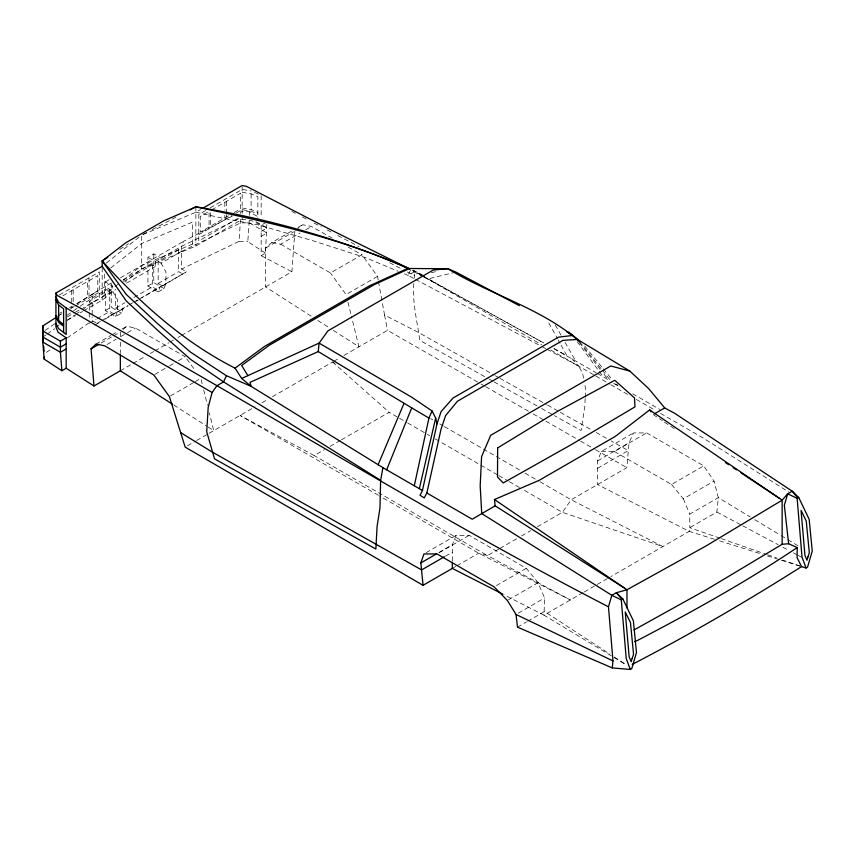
<?xml version="1.0" encoding="UTF-8"?>
<svg xmlns="http://www.w3.org/2000/svg" width="855" height="855" viewBox="0 0 855 855"><rect width="100%" height="100%" fill="white"/><g stroke="black" fill="none" stroke-linecap="round" stroke-linejoin="round"><path stroke-width="0.64" stroke-dasharray="4.28 3.21" d="M585.173 398.58L584.756 406.574L581.09 430.546L554.393 415.626M585.248 397.254L585.664 389.26L584.692 384.173M261.16 225.25L261.16 255.677L265.467 253.187L266.931 221.915L261.16 225.25L251.616 220.59L242.136 219.329L195.87 246.037L141.716 268.855L125.065 282.022M181.42 335.523L291.908 271.73L294.836 231.16M265.467 253.187L247.8 241.634L249.265 220.291M413.831 283.529C412.121 302.723 417.379 321.459 419.741 340.343L488.226 378.626M414.237 278.313L414.761 271.505L412.377 270.319M232.421 216.005L183.483 241.356L181.602 246.304L181.602 269.004L239.111 241.356L240.576 217.811L181.602 246.304L123.131 280.055M537.442 526.744L562.419 512.327L571.204 499.78L626.833 467.664L629.034 442.73L633.544 432.929L646.658 432.908L703.751 465.868L714.053 481.098L718.328 497.663L716.864 512.027L689.782 527.663L689.216 531.34L610.823 576.601M111.278 283.048L94.082 292.976L92.19 297.914L92.19 315.58M115.617 316.51L117.498 311.573L117.498 299.742L112.689 291.16L112.689 286.083L105.368 281.861L105.368 310.6L115.617 316.51L121.474 313.133L123.355 308.185L120.01 310.6L115.617 308.057L115.617 291.256M158.175 291.94L164.032 288.562L165.923 283.614L165.923 271.783L161.103 263.201L161.103 258.135L153.782 253.903L147.926 257.291L147.926 286.019L158.175 291.94L160.067 287.002L141.802 298.01M452.338 560.912L452.338 544.742L456.121 535.358L469.235 535.337L526.327 568.297L538.094 582.693L544.571 597.987L544.004 615.183L626.459 665.03M714.47 539.27L689.216 531.34L597.56 484.561L597.56 460.898L601.332 451.515L633.544 432.929M410.4 270.255L408.027 275.396L414.397 278.783M123.067 329.506L126.711 326.311L135.475 328.064L185.257 356.802L177.38 361.344M311.135 316.158L265.552 286.949L265.552 248.068L271.922 242.478L292.421 230.636M295.809 230.358L302.67 224.726L311.434 226.479L332.103 238.053M106.351 263.03L140.669 235.873M110.808 267.957L141.716 243.504L192.535 222.086L192.535 244.07M102.183 296.749L113.897 287.483M114.933 286.671L118.022 284.223M123.173 280.151L141.716 265.478L195.87 242.66M83.683 310.814L102.183 300.126L115.703 289.428M105.047 319.236L117.498 311.573M261.16 236.343L266.931 233.02L249.265 222.824L240.576 222.877L181.602 251.37L178.674 249.681L158.175 261.512L158.175 283.486L162.568 286.019L165.923 283.614M162.568 286.019L186.411 271.783L181.602 269.004M46.48 352.324L53.01 347.793M67.16 337.982L88.931 322.891M45.037 330.458L54.912 323.65M66.968 315.324L72.451 311.541M73.551 310.782L79.034 306.998M80.135 306.24L92.19 297.914L112.689 286.083M42.846 337.041L46.138 334.765M47.228 334.016L54.912 328.715M66.968 320.39L74.652 315.1M75.742 314.341L81.225 310.557M82.326 309.799L92.19 302.991L112.689 291.16L109.761 289.471L89.262 301.302L89.262 311.637M119.753 249.436L128.539 243.675M59.551 315.185L61.784 313.753M70.687 308.024L72.921 306.592M77.378 303.728L94.082 292.976M142.945 234.527L195.87 212.232L200.498 209.561M59.348 294.986L99.255 271.943L99.255 298.438L83.298 307.65M205.638 210.522L198.798 214.466L198.798 240.971L238.716 217.929M210.191 207.893L242.136 189.457L251.178 190.964M62.907 295.755L87.552 281.53L87.552 297.209L76.512 303.578M89.016 280.686L97.791 275.62L97.791 291.299L89.016 296.364M211.613 209.903L240.672 193.134L240.672 208.812L234.046 212.628M105.368 281.861L110.252 279.04M120.448 277.757L183.483 241.356M59.604 313.347L61.806 312.075M69.533 307.618L71.735 306.336M209.048 227.067L200.262 232.132L200.262 216.454L209.048 211.388L209.048 228.755M228.531 215.813L210.512 226.222L210.512 210.544M57.071 316.5L61.635 313.86M70.762 308.591L74.182 306.624M75.326 305.962L99.255 292.143M198.798 234.665L231.865 215.578M236.429 212.948L242.136 209.657L251.092 211.217L257.868 214.092M123.644 281.445L152.318 264.89L155.247 266.578L155.247 261.512L147.926 257.291M67.331 316.874L74.171 312.919M75.315 312.267L82.155 308.313M126.572 283.144L155.247 266.578M181.602 251.37L161.103 263.201L158.175 261.512M55.928 326.834L59.401 324.836M67.492 320.155L75.593 315.484M80.21 312.812L82.529 311.477M105.368 310.6L111.225 307.212L121.474 313.133M147.926 286.019L153.782 282.642L164.032 288.562M89.262 323.276L96.102 319.332M97.235 318.669L109.761 311.444L114.153 313.977M115.617 308.057L124.798 302.766M133.968 297.465L152.318 286.863L156.711 289.407M158.175 283.486L178.674 271.655L183.066 274.188M97.01 323.404L100.42 321.427M101.563 320.775L127.951 305.545M129.094 304.882L132.536 302.894M133.679 302.232L186.411 271.783M94.798 325.146L100.495 321.865M120.01 310.6L128.036 305.962M136.063 301.323L138.36 299.998M261.16 231.278L266.931 227.954L254.79 220.943M95.963 344.063L110.765 335.513M111.909 334.861L117.595 331.569M122.158 328.94L126.711 326.311M298.106 227.355L302.67 224.726M101.2 342.962L112.454 336.453M113.587 335.812L119.208 332.552M265.552 248.068L293.703 231.812M107.014 344.501L116.12 339.243M120.683 336.613L126.369 333.322M127.513 332.67L135.475 328.064M271.922 242.478L280.697 244.22L300.052 233.052M305.748 229.76L311.434 226.479M120.341 370.781L131.862 364.134M133.017 363.461L145.692 356.15M150.309 353.489L153.761 351.49M154.915 350.828L168.745 342.834M169.899 342.171L173.351 340.172M177.968 337.511L180.266 336.186M154.905 374.319L168.392 366.538M169.514 365.887L176.258 361.986M280.697 244.22L330.468 272.959L361.943 254.79L377.547 276.379L378.241 280.248M170.508 395.908L194.106 382.281M195.229 381.64L200.85 378.391M377.547 276.379L346.072 294.548L330.468 272.959M187.469 445.808L195.453 441.191M196.597 440.528L208.022 433.934M209.154 433.282L255.111 406.745M262.047 402.737L267.829 399.403M272.456 396.731L332.595 362.018L336.047 364.006M333.739 361.355L339.467 358.042M344.052 355.402L387.486 330.319L479.986 383.393M378.402 495.291L240.073 415.423L314.202 455.565L324.43 449.655M330.105 446.385L340.322 440.485M341.466 439.823L389.153 412.292L398.398 417.625M426.218 552.629L456.121 535.358M438.85 552.522L452.338 544.742M597.56 460.898L629.034 442.73M439.331 552.608L469.235 535.337M601.332 451.515L614.456 451.504L646.658 432.908M445.508 556.113L452.338 552.17M597.56 468.326L628.297 450.585L611.079 440.891M452.338 568.404L455.779 566.416M456.923 565.754L478.693 553.185L487.478 555.6L570.349 599.964L478.693 553.185L379.556 495.953M498.828 549.038L487.478 555.6L314.202 455.565M499.961 548.386L516.997 538.554M521.539 535.925L530.624 530.677M496.424 585.568L526.327 568.297M614.456 451.504L671.538 484.464L703.751 465.868M508.49 599.783L538.094 582.693M671.538 484.464L683.316 498.85L714.053 481.098M518.301 613.142L544.571 597.987M719.921 538.169L689.782 527.663L689.782 514.144L718.328 497.663L750.273 516.954M517.489 627.143L526.509 621.927M527.642 621.275L544.571 611.507L609.893 654.118M583.078 592.622L544.004 615.183L504.044 594.791M584.232 591.959L609.668 577.264M142.892 234.441L147.594 231.983M152.308 229.535L177.038 216.657M455.907 272.104L430.065 278.409L432.609 281.519L543.545 342.866L422.52 275.684M431.39 272.692L436.478 271.473M256.992 216.187L249.265 211.719L240.576 211.773L240.576 216.604M239.111 241.356L247.8 241.634M242.136 192.29L251.092 193.85L257.868 196.725L257.868 219.126M242.136 207.968L251.092 209.528L257.868 212.403M195.87 212.232L222.642 218.217L257.996 224.844L312.802 240.715L366.143 257.857L398.174 271.27M719.515 540.852L762.436 554.329M767.48 555.91L780.102 559.875M781.363 560.271L801.563 566.609L782.72 560.046M721.182 538.607L766.401 554.361M767.651 554.788L776.447 557.855M404.34 273.846L408.027 275.396L414.761 271.505L422.84 276.165M254.512 192.428L261.16 195.368L261.16 216.572M413.115 270.233L422.498 274.829M423.642 277.041L411.18 270.298M424.764 277.597L432.609 281.519L424.604 276.988M261.16 255.677L291.908 271.73M378.476 281.541L384.568 315.057L418.832 332.638L494.233 375.089M291.822 211.442L295.36 213.29M302.424 216.999L307.148 219.468M314.223 223.176L321.298 226.885M327.187 229.974L331.9 232.442M337.8 235.542L359.025 246.657M389.677 262.731L401.465 268.908M407.365 271.997L414.44 275.705M415.562 279.403L541.023 346.115M542.198 346.735L545.714 348.605M546.879 349.225L578.546 366.058L582.501 372.737L583.719 379.096M716.864 512.027L741.606 525.216M742.781 525.846L778.136 544.678M782.849 547.189L788.738 550.331M793.451 552.843L796.988 554.724M798.164 555.355L802.877 557.866M613.73 383.425L618.283 385.872M554.051 348.68L596.234 372.759M421.355 275.043L413.211 270.522L423.46 276.347M554.093 348.68L566.897 355.787L560.645 344.426M489.391 379.278L492.875 381.223M494.03 381.875L536.983 405.89M541.621 408.487L553.228 414.974M348.167 247.063L361.943 254.79M495.387 375.74L498.871 377.707M500.025 378.359L546.431 404.49M547.585 405.142L559.191 411.672M560.346 412.324L591.564 429.905M596.159 432.491L606.494 438.305M481.151 384.066L484.614 386.054M485.768 386.716L528.55 411.266M533.178 413.916L544.742 420.553M545.896 421.216L579.433 440.453M580.588 441.116L594.46 449.078M595.614 449.741L626.833 467.664M597.389 373.421L608.183 379.652L603.374 373.475M617.962 385.295L615.686 383.991L617.417 385.242M632.711 393.813L659.932 409.534M423.995 276.828L541.632 344.747M550.866 350.08L594.717 375.398M595.871 376.061L609.733 384.066M610.887 384.739L628.222 394.743M636.312 399.413L654.791 410.079M660.573 413.414L703.323 438.102L788.631 491.935M430.578 418.587L432.876 419.912M439.801 423.909L443.253 425.908M444.408 426.57L520.492 470.496M525.098 473.157L538.928 481.141M540.082 481.803L571.204 499.78L662.871 546.559L562.419 512.327L523.153 489.648M399.552 418.287L406.488 422.295M407.643 422.958L426.121 433.624M427.276 434.297L429.584 435.633M435.366 438.968L497.738 474.974M498.893 475.647L508.137 480.98M509.291 481.643L521.999 488.985M89.262 301.302L92.19 302.991M96.049 322.848L92.19 320.625L92.19 316.842M754.837 519.712L779.931 534.877M781.075 535.561L786.782 539.013M787.915 539.697L799.329 546.591M317.804 320.433L328.929 327.561M333.375 330.415L358.94 346.799L351.405 316.211M173.704 404.992L207.06 426.367M208.171 427.073L213.729 430.642L209.336 412.794M614.328 657.014L626.501 664.955M664.442 422.124L676.626 430.204M653.231 414.547L662.23 420.66M332.595 362.018L389.153 412.292M571.771 358.63L578.546 366.058M584.777 346.115L602.529 367.864M603.352 368.879L611.582 378.947M579.551 341.626L601.525 369.2M602.348 370.226L610.481 380.432M579.348 342.556L600.167 369.349M577.168 341.605L598.425 370.354M599.205 371.423L603.138 376.745M186.818 358.961L195.389 370.835M555.258 325.028L561.136 335.416M565.059 342.331L575.501 360.789M548.771 322.837L557.524 338.74M558.144 339.884L560.025 343.283M683.316 498.85L689.782 514.144M347.953 302.2L351.095 314.939M201.171 379.663L202.421 384.761M203.682 389.859L207.444 405.152M384.568 315.057L387.486 330.319M251.092 193.85L251.092 209.528M249.265 211.719L249.265 215.342M242.136 186.828L242.136 213.429M242.136 215.952L242.136 219.329M226.319 201.417L226.319 213.173M226.319 214.477L226.319 217.095M224.865 202.261L224.865 210.095M224.865 215.321L224.865 217.94M195.87 206.846L195.87 246.037M178.674 249.681L178.674 271.655M153.782 253.903L153.782 282.642M152.318 264.89L152.318 286.863M141.716 236.258L141.716 268.855M120.341 331.911L120.341 337.094M120.341 342.278L120.341 352.645M111.225 283.7L111.225 307.212M109.761 289.471L109.761 311.444M104.631 274.134L104.631 294.815M102.183 267.647L102.183 300.126M89.262 312.93L89.262 319.396M89.016 277.854L89.016 298.053M73.199 289.813L73.199 302.884M71.735 290.657L71.735 303.728"/><path stroke-width="1.28" d="M633.95 629.985L706.016 589.918L782.143 544.282L788.641 543.748L797.213 547.553L797.095 557.663L801.563 566.609L806.073 567.998L807.537 567.154L812.25 551.122L809.172 519.327L798.709 497.46L792.211 491.198L674.819 413.393L664.72 407.942L648.731 388.662L629.814 371.081L577.467 339.446L562.868 340.376L457.468 401.219L445.615 415.573L441.062 429.092L426.848 493.014L424.262 497.888L420.019 495.269L422.456 490.481L436.958 423.962L441.095 411.554L453.086 398.002L558.486 337.148L572.946 335.438L578.611 340.75M409.663 268.727C341.359 239.443 269.218 218.752 195.87 206.846L163.807 220.825L125.749 242.799L102.183 260.935L102.183 266.322L55.928 293.03L55.928 326.834L58.108 332.317L66.177 337.821L66.177 368.249L61.87 370.728L44.214 359.175L44.257 357.037M56.206 317.344L42.846 325.937L42.75 330.949L60.416 341.156L66.177 337.821M42.846 331.964L42.75 342.053L44.214 359.175M102.183 260.935C140.466 303.311 183.782 342.16 235.029 368.131L241.687 378.466L251.081 386.321L382.933 467.664L380.625 480.328L379.962 508.02L377.087 526.466L375.847 549.038L214.509 458.836L206.728 431.754L208.193 407.237L212.126 392.509L216.849 385.765L223.583 381.886L226.425 375.719L190.473 352.11L157.63 323.692L126.251 294.43L102.183 260.935L107.677 257.344M226.425 375.719L251.081 386.321L250.013 382.367L318.252 351.576L319.097 343.101L327.967 330.832L433.367 269.977L447.913 268.727L455.907 272.104L519.338 305.652M621.735 599.141L616.348 592.729L622.835 598.992L633.395 620.805L636.473 652.611L631.76 668.631L630.295 669.476L612.276 667.905L612.971 660.915L608.471 606.804L611.859 595.315L616.348 592.729L626.971 589.768L706.016 545.971L782.143 500.175L787.733 493.784L792.211 491.198L796.839 496.691M414.301 485.768L428.943 418.063L432.085 410.966L411.576 397.126L319.097 343.101L241.687 378.466M419.335 488.675L435.676 418.042L432.085 410.966M502.868 594.193L452.338 568.404L423.065 585.312L420.863 562.911L423.92 553.955L437.033 553.933L494.126 586.893L507.357 600.434L516.025 614.467L517.489 627.143L612.276 667.905M386.663 469.812L411.747 407.888L318.252 351.576M378.06 464.81L404.009 403.421M120.341 353.938L120.341 370.781L93.986 386L91.058 348.808L95.963 344.063L104.738 345.815L153.782 374.971L169.376 396.56L185.182 447.122L423.065 585.312M782.143 544.282L782.143 500.175L649.64 409.93L615.376 436.339L539.259 480.286L494.468 499.523L495.13 505.829L624.449 588.048M797.213 547.553C746.212 581.785 692.379 611.785 637.948 640.203L634.763 641.624M235.029 368.131L264.537 346.425L369.499 285.827L407.771 268.406C340.514 237.786 267.829 222.076 195.87 206.846L189.992 209.913M801.563 566.609C746.479 601.514 690.071 634.378 632.176 664.431M495.13 505.829L472.227 519.22L426.848 493.014M202.817 208.225L242.136 185.524L246.529 186.369L329.912 229.354L409.983 269.133M66.177 343.849L60.416 347.183L42.75 336.988M66.177 348.926L60.416 352.249L42.75 342.053L42.846 325.937M91.058 348.808L98.945 344.255M420.863 562.911L436.606 553.826M444.376 556.765L421.601 569.922L212.126 451.974L180.79 432.705M629.814 371.081L610.769 365.983L490.727 435.291L481.579 456.666L480.189 485.971L481.728 513.588L611.859 595.315L621.286 599.889L622.835 598.992M788.641 543.748L784.334 505.262L787.733 493.784L797.149 498.358L798.709 497.46M654.374 413.895L664.72 407.942M516.025 614.467L612.971 660.915M608.471 606.804C420.842 510.179 242.713 396.431 57.392 295.563L55.928 293.03M382.933 467.664L422.456 490.481M93.986 386L66.177 368.249M55.928 296.963L58.546 302.178L66.177 307.95L212.126 392.509M578.707 340.782C541.033 307.96 490.054 294.676 447.913 268.727L409.598 268.513L374.276 284.64L269.293 345.26L241.687 365.459L247.886 375.644M566.726 331.815L572.455 335.213L568.821 332.018M411.747 407.888L428.943 418.063M380.625 480.328L223.583 381.886L190.473 359.282L157.63 330.308L126.251 300.907L102.183 266.322M120.341 370.781L172.592 404.276M725.361 462.491L728.674 464.693M733.109 467.632L736.433 469.833M740.858 472.772L779.621 498.465M494.468 499.523L626.971 589.768L626.971 607.926M55.928 323.457L58.653 328.619L66.177 334.444L66.177 307.95M55.928 299.784L58.632 304.968L63.612 308.879L63.612 332.542M55.928 315.463L58.632 320.646L63.612 324.558M63.612 326.247L58.632 322.335L55.928 317.162M577.467 339.446L580.214 341.947M575.34 337.404L576.943 339.467M649.64 409.93L651.072 411.779M806.073 567.998L802.001 557.043L797.149 498.358M630.295 669.476L626.223 658.521L621.286 599.889M435.676 418.042L436.958 423.962M42.846 337.041L43.178 340.91M43.637 346.083L44.086 351.245M61.87 370.728L60.416 352.249L60.416 341.156M452.338 562.163L452.338 568.404M58.632 304.968L58.632 320.646M497.653 447.924L497.503 477.026L503.242 482.936L571.514 444.515L634.987 406.862L634.506 397.928L614.766 380.304L557.578 411.33L497.653 447.924M632.187 658.371L631.204 661.717L629.152 656.832L625.24 611.902L630.466 622.493L633.544 654.299L632.187 658.371M807.964 556.883L806.981 560.228L804.929 555.355L801.06 510.392L806.244 521.016L809.322 552.811L807.964 556.883"/></g></svg>
